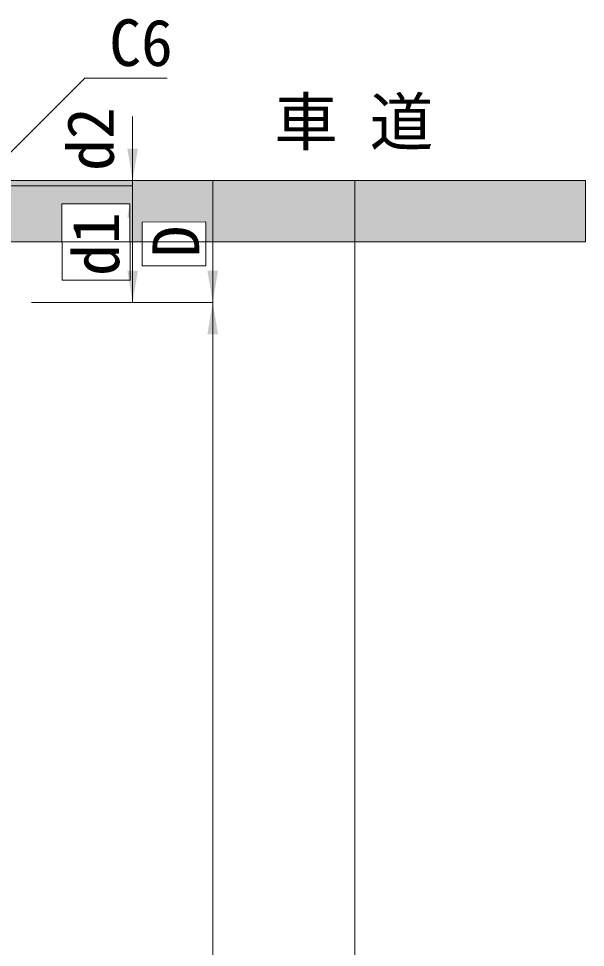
# Model space of a CAD drawing. Units: millimetres, scale not verified. Extents: x 63886 to 97934, y 3628 to 26930.
# Drawn here: x 66508 to 66969, y 7414 to 8170 of the extents above; entities that cross this region are included whole.
import ezdxf
from ezdxf.enums import TextEntityAlignment as Align

# ---------------------------------------------------------------- set-up
doc = ezdxf.new("R2010")
doc.units = ezdxf.units.MM
doc.header["$LTSCALE"] = 30
doc.layers.add('ハッチング_舗装', color=7, linetype='Continuous')
doc.layers.add('文字', color=7, linetype='Continuous')
for name, color, linetype, lineweight in [('寸法線', 7, 'Continuous', 9), ('引出線', 4, 'Continuous', 9), ('舗装・基礎', 3, 'Continuous', 13), ('補助線', 8, 'Continuous', 13)]:
    doc.layers.add(name, color=color, linetype=linetype, lineweight=lineweight)
doc.styles.add('ＭＳ ゴシック', font='')
doc.styles.get('ＭＳ ゴシック').set_extended_font_data('MS Gothic')

# ---------------------------------------------------------------- blocks, each defined once
blk = doc.blocks.new('filled_arrow')
at = {"color": 0, "linetype": 'Continuous', "lineweight": -2}
blk.add_solid([(7.5, 1.25), (0, 0), (7.5, -1.25)], dxfattribs=at)

msp = doc.modelspace()

# ---------------------------------------------------------------- hatches: boundary and pattern name
at = {"layer": 'ハッチング_舗装'}
msp.add_hatch(color=256, dxfattribs=at).paths.add_polyline_path([(66969.39, 7988.27), (66969.39, 8038.27), (66480.97, 8038.27), (66476.98, 8038.23), (66472.97, 8038.15), (66477.24, 8033.97), (66477.97, 8033.97), (66477.97, 8033.25), (66478.97, 8032.27), (66478.97, 8032.27), (66478.97, 8008.97), (66482.17, 8008.97), (66482.17, 7988.27), (66543.8, 7988.27), (66543.59, 8019.2), (66598.83, 8019.2), (66599.04, 7988.27), (66609.07, 7988.27), (66609.07, 8004.4), (66660.7, 8004.5), (66660.7, 7988.27)])

# ---------------------------------------------------------------- linework, layer by layer
at = {"layer": '寸法線'}
for p, q in [((66601.21, 7981.97), (66601.21, 8090.27)), ((66498.97, 8038.27), (66666.34, 8038.27)), ((66498.97, 8038.27), (66781.92, 8038.27)), ((66498.97, 8038.27), (66601.21, 8038.27)), ((66666.34, 8038.27), (66666.34, 7938.97)), ((66781.92, 8038.27), (66781.92, 6488.97)), ((66283.97, 8033.97), (66601.21, 8033.97)), ((66283.97, 8033.97), (66601.21, 8033.97)), ((66601.21, 7938.97), (66601.21, 8033.97)), ((66518.97, 7938.97), (66666.34, 7938.97)), ((66518.97, 7938.97), (66666.34, 7938.97)), ((66518.97, 7938.97), (66601.21, 7938.97)), ((66666.34, 7938.97), (66666.34, 6488.97))]:
    msp.add_line(p, q, dxfattribs=at)
at = {"layer": '引出線'}
msp.add_lwpolyline([(66475.97, 8035.21), (66562.22, 8121.45), (66629.32, 8121.45)], dxfattribs=at)
at = {"layer": '舗装・基礎', "lineweight": 20}
msp.add_line((66478.97, 8038.27), (66969.39, 8038.27), dxfattribs=at)
at = {"layer": '補助線'}
msp.add_line((66969.39, 8038.27), (66969.39, 7988.27), dxfattribs=at)
at = {"layer": '補助線', "lineweight": 20}
msp.add_line((66478.97, 7988.27), (66969.39, 7988.27), dxfattribs=at)
at = {"layer": '補助線'}
for points in [[(66543.59, 8019.2), (66598.83, 8019.2), (66599.25, 7957.04), (66544.01, 7957.04)], [(66609.07, 8004.4), (66660.7, 8004.5), (66660.7, 7968.91), (66609.07, 7968.8)]]:
    msp.add_lwpolyline(points, close=True, dxfattribs=at)

# ---------------------------------------------------------------- block references
at = {"layer": '寸法線', "xscale": 3.47, "yscale": 3.47}
for p, rotation in [((66601.21, 8038.27), 90), ((66666.34, 8038.27), 270), ((66781.92, 8038.27), 270), ((66601.21, 8033.97), 270), ((66601.21, 8033.97), 270), ((66601.21, 7938.97), 90), ((66666.34, 7938.97), 90), ((66666.34, 7938.97), 270)]:
    msp.add_blockref('filled_arrow', p, dxfattribs=dict(at, rotation=rotation))

# ---------------------------------------------------------------- texts
at = {"layer": '寸法線', "style": 'ＭＳ ゴシック'}
for s, p in [('d2', (66566.86, 8071.95)), ('d1', (66571.21, 7986.47)), ('D', (66636.34, 7988.62))]:
    msp.add_text(s, height=37.98, rotation=90, dxfattribs=at).set_placement(p, align=Align.MIDDLE_CENTER)
at = {"layer": '引出線', "style": 'ＭＳ ゴシック'}
msp.add_text('C6', height=37.98, dxfattribs=at).set_placement((66582.22, 8169.45), align=Align.TOP_LEFT)
at = {"layer": '文字', "style": 'ＭＳ ゴシック'}
msp.add_text('車 道', height=37.98, dxfattribs=at).set_placement((66716.32, 8055.62), align=Align.BOTTOM_LEFT)

doc.saveas('drawing.dxf')
